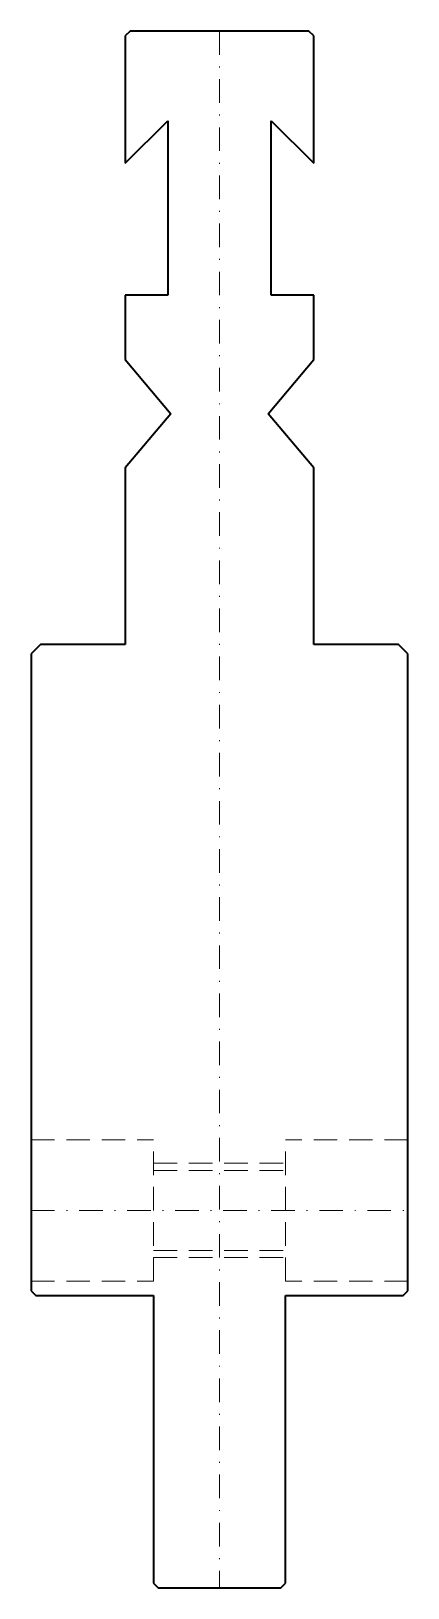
# Model space of a CAD drawing. Header units: millimetres. Extents: x -20 to 20, y 0 to 165.
import ezdxf

# ---------------------------------------------------------------- set-up
doc = ezdxf.new("R2010")
doc.units = ezdxf.units.MM
doc.header["$LTSCALE"] = 5
for name, pattern in [('AUSGEZOGEN', [0]), ('DASHDOT', [1, 0.5, -0.25, 0, -0.25]), ('DASHED', [0.75, 0.5, -0.25])]:
    doc.linetypes.add(name, pattern=pattern)
doc.layers.add('2', color=7, linetype='Continuous')

msp = doc.modelspace()

# ---------------------------------------------------------------- linework, layer by layer
at = {"layer": '2', "color": 7, "linetype": 'AUSGEZOGEN', "lineweight": 35}
for p, q in [((-9.5, 165), (-10, 164.5)), ((9.5, 165), (-9.5, 165)), ((10, 164.5), (9.5, 165)), ((-10, 164.5), (-10, 151)), ((10, 151), (10, 164.5)), ((-10, 151), (-5.5, 155.5)), ((-5.5, 155.5), (-5.5, 137)), ((5.5, 137), (5.5, 155.5)), ((5.5, 155.5), (10, 151)), ((-5.5, 137), (-10, 137)), ((-10, 137), (-10, 130.2)), ((10, 137), (5.5, 137)), ((10, 130.2), (10, 137)), ((-10, 130.2), (-5.18, 124.45)), ((5.18, 124.45), (10, 130.2)), ((-5.18, 124.45), (-10, 118.7)), ((10, 118.7), (5.18, 124.45)), ((-10, 118.7), (-10, 100)), ((10, 100), (10, 118.7)), ((-19, 100), (-20, 99)), ((-20, 99), (-20, 31.5)), ((-10, 100), (-19, 100)), ((19, 100), (10, 100)), ((20, 99), (19, 100)), ((20, 31.5), (20, 99)), ((-20, 31.5), (-19.5, 31)), ((19.5, 31), (20, 31.5)), ((-19.5, 31), (-7, 31)), ((-7, 31), (-7, 0.5)), ((7, 0.5), (7, 31)), ((7, 31), (19.5, 31)), ((-7, 0.5), (-6.5, 0)), ((-6.5, 0), (6.5, 0)), ((6.5, 0), (7, 0.5))]:
    msp.add_line(p, q, dxfattribs=at)
at = {"layer": '2', "color": 7, "linetype": 'DASHDOT', "lineweight": 18}
for p, q in [((0, 165), (0, 0)), ((-20, 40), (20, 40))]:
    msp.add_line(p, q, dxfattribs=at)
at = {"layer": '2', "color": 7, "linetype": 'DASHED', "lineweight": 18}
for p, q in [((-20, 47.5), (-7, 47.5)), ((-7, 32.5), (-7, 47.5)), ((7, 32.5), (7, 47.5)), ((20, 47.5), (7, 47.5)), ((-7, 45), (7, 45)), ((-7, 44.25), (7, 44.25)), ((-7, 35.75), (7, 35.75)), ((-7, 35), (7, 35)), ((-20, 32.5), (-7, 32.5)), ((20, 32.5), (7, 32.5))]:
    msp.add_line(p, q, dxfattribs=at)

doc.saveas('drawing.dxf')
